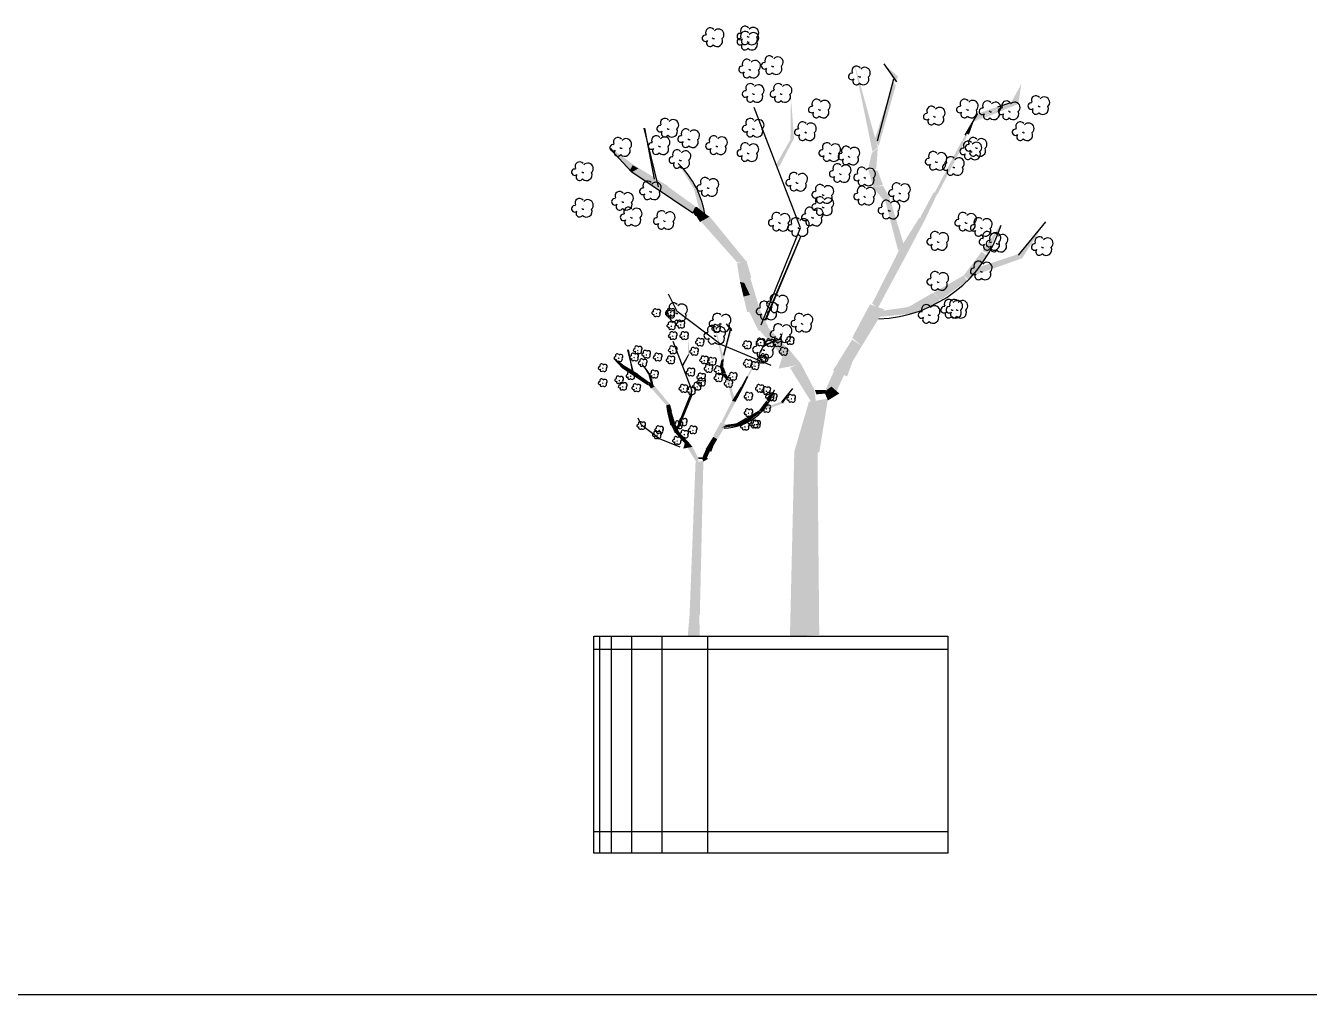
# Model space of a CAD drawing. Header units: millimetres. Extents: x 12377 to 30673, y 89761 to 101952.
# Drawn here: x 23150 to 24415, y 96080 to 97035 of the extents above; entities that cross this region are included whole.
import ezdxf

# ---------------------------------------------------------------- set-up
doc = ezdxf.new("R2010")
doc.units = ezdxf.units.MM
doc.layers.add('www.cad-blocks.net', color=7, linetype='Continuous')

# ---------------------------------------------------------------- blocks, each defined once
blk = doc.blocks.new('A$C254B1D5A')
for p, q in [((307.7, 777.7), (320.2, 760)), ((317.2, 762.7), (301, 701.6)), ((225.6, 616.1), (179.8, 734.7)), ((420.2, 735.5), (432.8, 739.8)), ((387.9, 707.5), (400.5, 729)), ((85.8, 656.5), (71.4, 714.4)), ((72, 714.5), (81.5, 664.2)), ((59.3, 671), (37.6, 694.2)), ((119.5, 630.5), (59.3, 671)), ((466.9, 622.1), (440.2, 589.2)), ((187, 520.6), (225.6, 616.1)), ((191.6, 525.2), (225.9, 607.5)), ((191.6, 526.9), (224.2, 604.1)), ((104.1, 533.8), (95.5, 550.9)), ((147, 501.2), (104.1, 533.8)), ((152.5, 521.7), (157.6, 514.5)), ((156.4, 515.6), (149.7, 490.5)), ((198.6, 504.4), (203.8, 506.2)), ((61.5, 472.1), (55.6, 495.8)), ((55.8, 495.8), (59.7, 475.2)), ((118.8, 455.5), (100, 504.1)), ((196.7, 480.6), (147, 501.2)), ((185.4, 492.9), (190.5, 501.8)), ((50.6, 478), (41.7, 487.5)), ((75.3, 461.4), (50.6, 478)), ((103, 416.3), (118.8, 455.5)), ((217.8, 457.9), (206.8, 444.4)), ((104.9, 418.2), (118.9, 451.9)), ((104.9, 418.9), (118.2, 450.5)), ((69, 421.7), (65.5, 428.7)), ((86.6, 408.3), (69, 421.7)), ((107, 399.9), (86.6, 408.3)), ((22, 213.7), (370.8, 213.7)), ((22, 0), (22, 213.7)), ((27.8, 0), (27.8, 213.7)), ((39.5, 0), (39.5, 213.7)), ((59.4, 0), (59.4, 213.7)), ((89.4, 0), (89.4, 213.7)), ((134.3, 0), (134.3, 213.7)), ((370.8, 213.7), (370.8, 0)), ((22, 201.1), (370.8, 201.1)), ((370.8, 21.1), (22, 21.1)), ((370.8, 0), (22, 0))]:
    blk.add_line(p, q)
for centre, radius, start, end in [((136.6, 808.7), 4.52, 40.162, 204.7365), ((144.8, 806.7), 5.35, 311.2591, 138.7893), ((171, 810.4), 4.52, 40.162, 204.7365), ((171, 805.3), 4.52, 40.162, 204.7365), ((179.1, 808.4), 5.35, 311.2591, 138.7893), ((131.9, 803), 3.16, 77.4632, 310.6321), ((136.5, 798.4), 3.44, 138.7806, 327.5261), ((140.1, 804.1), 1.54, 206.6039, 296.5553), ((143.4, 800.3), 5.49, 223.4114, 25.9336), ((166.2, 804.7), 3.16, 77.4632, 310.6321), ((166.2, 799.6), 3.16, 77.4632, 310.6321), ((170.8, 800.1), 3.44, 138.7806, 327.5261), ((170.8, 794.9), 3.44, 138.7806, 327.5261), ((174.4, 805.8), 1.54, 206.6039, 296.5553), ((174.4, 800.6), 1.54, 206.6039, 296.5553), ((177.7, 802), 5.49, 223.4114, 25.9336), ((177.7, 796.9), 5.49, 223.4114, 25.9336), ((179.1, 803.3), 5.35, 311.2591, 138.7893), ((195, 781.2), 4.52, 40.162, 204.7365), ((203.2, 779.3), 5.35, 311.2591, 138.7893), ((167.9, 772.2), 3.16, 77.4632, 310.6321), ((172.7, 777.8), 4.52, 40.162, 204.7365), ((176.1, 773.2), 1.54, 206.6039, 296.5553), ((179.4, 769.4), 5.49, 223.4114, 25.9336), ((180.9, 775.8), 5.35, 311.2591, 138.7893), ((190.1, 775.8), 3.16, 77.4632, 310.6321), ((194.9, 770.9), 3.44, 138.7806, 327.5261), ((198.5, 776.6), 1.54, 206.6039, 296.5553), ((201.8, 772.8), 5.49, 223.4114, 25.9336), ((280.8, 771), 4.52, 40.162, 204.7365), ((289, 769), 5.35, 311.2591, 138.7893), ((172.6, 767.5), 3.44, 138.7806, 327.5261), ((276, 765.3), 3.16, 77.4632, 310.6321), ((280.7, 760.6), 3.44, 138.7806, 327.5261), ((284.3, 766.3), 1.54, 206.6039, 296.5553), ((287.6, 762.6), 5.49, 223.4114, 25.9336), ((171.3, 748.1), 3.16, 77.4632, 310.6321), ((176.1, 753.8), 4.52, 40.162, 204.7365), ((179.6, 749.2), 1.54, 206.6039, 296.5553), ((182.9, 745.4), 5.49, 223.4114, 25.9336), ((184.3, 751.8), 5.35, 311.2591, 138.7893), ((198.8, 748.1), 3.16, 77.4632, 310.6321), ((203.6, 753.8), 4.52, 40.162, 204.7365), ((207, 749.2), 1.54, 206.6039, 296.5553), ((210.3, 745.4), 5.49, 223.4114, 25.9336), ((211.8, 751.8), 5.35, 311.2591, 138.7893), ((176, 743.5), 3.44, 138.7806, 327.5261), ((203.5, 743.5), 3.44, 138.7806, 327.5261), ((236.6, 732.7), 3.16, 77.4632, 310.6321), ((241.4, 738.4), 4.52, 40.162, 204.7365), ((249.5, 736.4), 5.35, 311.2591, 138.7893), ((354.6, 731.5), 4.52, 40.162, 204.7365), ((362.8, 729.5), 5.35, 311.2591, 138.7893), ((382.5, 732.7), 3.16, 77.4632, 310.6321), ((387.3, 738.4), 4.52, 40.162, 204.7365), ((395.4, 736.4), 5.35, 311.2591, 138.7893), ((404.8, 731), 3.16, 77.4632, 310.6321), ((409.6, 736.7), 4.52, 40.162, 204.7365), ((417.7, 734.7), 5.35, 311.2591, 138.7893), ((423.7, 731), 3.16, 77.4632, 310.6321), ((428.5, 736.7), 4.52, 40.162, 204.7365), ((436.6, 734.7), 5.35, 311.2591, 138.7893), ((452.9, 736.1), 3.16, 77.4632, 310.6321), ((457.6, 741.8), 4.52, 40.162, 204.7365), ((457.5, 731.5), 3.44, 138.7806, 327.5261), ((461.1, 737.2), 1.54, 206.6039, 296.5553), ((464.4, 733.4), 5.49, 223.4114, 25.9336), ((465.8, 739.8), 5.35, 311.2591, 138.7893), ((92, 719.5), 4.52, 40.162, 204.7365), ((100.2, 717.5), 5.35, 311.2591, 138.7893), ((176.1, 719.5), 4.52, 40.162, 204.7365), ((184.3, 717.5), 5.35, 311.2591, 138.7893), ((241.2, 728), 3.44, 138.7806, 327.5261), ((244.8, 733.7), 1.54, 206.6039, 296.5553), ((248.1, 730), 5.49, 223.4114, 25.9336), ((349.9, 725.8), 3.16, 77.4632, 310.6321), ((354.5, 721.2), 3.44, 138.7806, 327.5261), ((358.1, 726.9), 1.54, 206.6039, 296.5553), ((361.4, 723.1), 5.49, 223.4114, 25.9336), ((387.1, 728), 3.44, 138.7806, 327.5261), ((390.7, 733.7), 1.54, 206.6039, 296.5553), ((394, 730), 5.49, 223.4114, 25.9336), ((409.4, 726.3), 3.44, 138.7806, 327.5261), ((413, 732), 1.54, 206.6039, 296.5553), ((416.3, 728.3), 5.49, 223.4114, 25.9336), ((428.3, 726.3), 3.44, 138.7806, 327.5261), ((431.9, 732), 1.54, 206.6039, 296.5553), ((435.2, 728.3), 5.49, 223.4114, 25.9336), ((87.2, 713.8), 3.16, 77.4632, 310.6321), ((91.9, 709.2), 3.44, 138.7806, 327.5261), ((95.5, 714.9), 1.54, 206.6039, 296.5553), ((98.8, 711.1), 5.49, 223.4114, 25.9336), ((112.6, 709.2), 4.52, 40.162, 204.7365), ((120.8, 707.2), 5.35, 311.2591, 138.7893), ((171.3, 713.8), 3.16, 77.4632, 310.6321), ((176, 709.2), 3.44, 138.7806, 327.5261), ((179.6, 714.9), 1.54, 206.6039, 296.5553), ((182.9, 711.1), 5.49, 223.4114, 25.9336), ((222.8, 710.4), 3.16, 77.4632, 310.6321), ((227.6, 716.1), 4.52, 40.162, 204.7365), ((231.1, 711.4), 1.54, 206.6039, 296.5553), ((234.4, 707.7), 5.49, 223.4114, 25.9336), ((235.8, 714.1), 5.35, 311.2591, 138.7893), ((437.4, 710.4), 3.16, 77.4632, 310.6321), ((442.2, 716.1), 4.52, 40.162, 204.7365), ((445.6, 711.4), 1.54, 206.6039, 296.5553), ((448.9, 707.7), 5.49, 223.4114, 25.9336), ((450.4, 714.1), 5.35, 311.2591, 138.7893), ((40.9, 695), 3.16, 77.4632, 310.6321), ((45.7, 700.6), 4.52, 40.162, 204.7365), ((53.8, 698.7), 5.35, 311.2591, 138.7893), ((78.6, 696.7), 3.16, 77.4632, 310.6321), ((83.4, 702.4), 4.52, 40.162, 204.7365), ((86.9, 697.7), 1.54, 206.6039, 296.5553), ((90.2, 693.9), 5.49, 223.4114, 25.9336), ((91.6, 700.4), 5.35, 311.2591, 138.7893), ((107.8, 703.6), 3.16, 77.4632, 310.6321), ((112.5, 698.9), 3.44, 138.7806, 327.5261), ((116.1, 704.6), 1.54, 206.6039, 296.5553), ((119.4, 700.8), 5.49, 223.4114, 25.9336), ((135.3, 696.7), 3.16, 77.4632, 310.6321), ((140.1, 702.4), 4.52, 40.162, 204.7365), ((143.5, 697.7), 1.54, 206.6039, 296.5553), ((146.8, 693.9), 5.49, 223.4114, 25.9336), ((148.2, 700.4), 5.35, 311.2591, 138.7893), ((171, 695.5), 4.52, 40.162, 204.7365), ((179.1, 693.5), 5.35, 311.2591, 138.7893), ((227.5, 705.7), 3.44, 138.7806, 327.5261), ((251.7, 695.5), 4.52, 40.162, 204.7365), ((259.8, 693.5), 5.35, 311.2591, 138.7893), ((270.5, 692.1), 4.52, 40.162, 204.7365), ((390.7, 697.2), 4.52, 40.162, 204.7365), ((391.1, 695), 3.16, 77.4632, 310.6321), ((395.8, 700.6), 4.52, 40.162, 204.7365), ((398.9, 695.2), 5.35, 311.2591, 138.7893), ((404, 698.7), 5.35, 311.2591, 138.7893), ((442.1, 705.7), 3.44, 138.7806, 327.5261), ((45.5, 690.3), 3.44, 138.7806, 327.5261), ((49.1, 696), 1.54, 206.6039, 296.5553), ((52.4, 692.2), 5.49, 223.4114, 25.9336), ((83.3, 692), 3.44, 138.7806, 327.5261), ((99.2, 683), 3.16, 77.4632, 310.6321), ((104, 688.6), 4.52, 40.162, 204.7365), ((107.5, 684), 1.54, 206.6039, 296.5553), ((112.2, 686.7), 5.35, 311.2591, 138.7893), ((139.9, 692), 3.44, 138.7806, 327.5261), ((166.2, 689.8), 3.16, 77.4632, 310.6321), ((170.8, 685.2), 3.44, 138.7806, 327.5261), ((174.4, 690.9), 1.54, 206.6039, 296.5553), ((177.7, 687.1), 5.49, 223.4114, 25.9336), ((246.9, 689.8), 3.16, 77.4632, 310.6321), ((251.5, 685.2), 3.44, 138.7806, 327.5261), ((255.1, 690.9), 1.54, 206.6039, 296.5553), ((258.4, 687.1), 5.49, 223.4114, 25.9336), ((265.8, 686.4), 3.16, 77.4632, 310.6321), ((270.4, 681.7), 3.44, 138.7806, 327.5261), ((274, 687.4), 1.54, 206.6039, 296.5553), ((277.3, 683.7), 5.49, 223.4114, 25.9336), ((278.7, 690.1), 5.35, 311.2591, 138.7893), ((351.6, 681.3), 3.16, 77.4632, 310.6321), ((356.4, 686.9), 4.52, 40.162, 204.7365), ((364.5, 684.9), 5.35, 311.2591, 138.7893), ((373.5, 681.8), 4.52, 40.162, 204.7365), ((381.7, 679.8), 5.35, 311.2591, 138.7893), ((385.9, 691.5), 3.16, 77.4632, 310.6321), ((390.6, 686.9), 3.44, 138.7806, 327.5261), ((395.7, 690.3), 3.44, 138.7806, 327.5261), ((394.1, 692.6), 1.54, 206.6039, 296.5553), ((397.4, 688.8), 5.49, 223.4114, 25.9336), ((399.3, 696), 1.54, 206.6039, 296.5553), ((402.6, 692.2), 5.49, 223.4114, 25.9336), ((3.1, 671), 3.16, 77.4632, 310.6321), ((7.9, 676.6), 4.52, 40.162, 204.7365), ((11.4, 672), 1.54, 206.6039, 296.5553), ((14.7, 668.2), 5.49, 223.4114, 25.9336), ((16.1, 674.6), 5.35, 311.2591, 138.7893), ((103.9, 678.3), 3.44, 138.7806, 327.5261), ((42.3, 614.9), 90.2, 8.116, 45.8826), ((110.8, 680.2), 5.49, 223.4114, 25.9336), ((219, 666.3), 4.52, 40.162, 204.7365), ((257.2, 669.3), 3.16, 77.4632, 310.6321), ((262, 674.9), 4.52, 40.162, 204.7365), ((270.1, 672.9), 5.35, 311.2591, 138.7893), ((286, 671.5), 4.52, 40.162, 204.7365), ((294.1, 669.5), 5.35, 311.2591, 138.7893), ((356.2, 676.6), 3.44, 138.7806, 327.5261), ((359.8, 682.3), 1.54, 206.6039, 296.5553), ((363.1, 678.5), 5.49, 223.4114, 25.9336), ((368.7, 676.1), 3.16, 77.4632, 310.6321), ((373.4, 671.4), 3.44, 138.7806, 327.5261), ((377, 677.1), 1.54, 206.6039, 296.5553), ((380.3, 673.4), 5.49, 223.4114, 25.9336), ((7.8, 666.3), 3.44, 138.7806, 327.5261), ((74.9, 657.8), 4.52, 40.162, 204.7365), ((83, 655.8), 5.35, 311.2591, 138.7893), ((126.7, 655.5), 3.16, 77.4632, 310.6321), ((131.5, 661.2), 4.52, 40.162, 204.7365), ((139.7, 659.2), 5.35, 311.2591, 138.7893), ((214.3, 660.7), 3.16, 77.4632, 310.6321), ((218.9, 656), 3.44, 138.7806, 327.5261), ((222.5, 661.7), 1.54, 206.6039, 296.5553), ((225.8, 657.9), 5.49, 223.4114, 25.9336), ((227.2, 664.4), 5.35, 311.2591, 138.7893), ((244.8, 654.3), 4.52, 40.162, 204.7365), ((261.8, 664.6), 3.44, 138.7806, 327.5261), ((265.4, 670.3), 1.54, 206.6039, 296.5553), ((268.7, 666.5), 5.49, 223.4114, 25.9336), ((281.2, 665.8), 3.16, 77.4632, 310.6321), ((285.8, 661.2), 3.44, 138.7806, 327.5261), ((289.4, 666.9), 1.54, 206.6039, 296.5553), ((292.7, 663.1), 5.49, 223.4114, 25.9336), ((320.3, 656), 4.52, 40.162, 204.7365), ((328.5, 654.1), 5.35, 311.2591, 138.7893), ((47.4, 647.5), 4.52, 40.162, 204.7365), ((55.6, 645.5), 5.35, 311.2591, 138.7893), ((70.1, 652.1), 3.16, 77.4632, 310.6321), ((74.7, 647.4), 3.44, 138.7806, 327.5261), ((78.3, 653.1), 1.54, 206.6039, 296.5553), ((81.6, 649.4), 5.49, 223.4114, 25.9336), ((131.4, 650.9), 3.44, 138.7806, 327.5261), ((135, 656.6), 1.54, 206.6039, 296.5553), ((138.3, 652.8), 5.49, 223.4114, 25.9336), ((240, 648.7), 3.16, 77.4632, 310.6321), ((244.8, 642.3), 4.52, 40.162, 204.7365), ((244.7, 644), 3.44, 138.7806, 327.5261), ((248.2, 649.7), 1.54, 206.6039, 296.5553), ((251.5, 645.9), 5.49, 223.4114, 25.9336), ((253, 652.3), 5.35, 311.2591, 138.7893), ((253, 640.3), 5.35, 311.2591, 138.7893), ((281.2, 647), 3.16, 77.4632, 310.6321), ((286, 652.6), 4.52, 40.162, 204.7365), ((289.4, 648), 1.54, 206.6039, 296.5553), ((292.7, 644.2), 5.49, 223.4114, 25.9336), ((294.1, 650.6), 5.35, 311.2591, 138.7893), ((315.5, 650.4), 3.16, 77.4632, 310.6321), ((320.2, 645.7), 3.44, 138.7806, 327.5261), ((323.8, 651.4), 1.54, 206.6039, 296.5553), ((327.1, 647.6), 5.49, 223.4114, 25.9336), ((3.1, 634.9), 3.16, 77.4632, 310.6321), ((7.9, 640.6), 4.52, 40.162, 204.7365), ((7.8, 630.3), 3.44, 138.7806, 327.5261), ((11.4, 636), 1.54, 206.6039, 296.5553), ((14.7, 632.2), 5.49, 223.4114, 25.9336), ((16.1, 638.6), 5.35, 311.2591, 138.7893), ((42.6, 641.8), 3.16, 77.4632, 310.6321), ((47.3, 637.1), 3.44, 138.7806, 327.5261), ((50.8, 642.8), 1.54, 206.6039, 296.5553), ((54.1, 639.1), 5.49, 223.4114, 25.9336), ((56, 632), 4.52, 40.162, 204.7365), ((64.1, 630.1), 5.35, 311.2591, 138.7893), ((88.6, 628.6), 4.52, 40.162, 204.7365), ((234.5, 632), 4.52, 40.162, 204.7365), ((240, 636.7), 3.16, 77.4632, 310.6321), ((242.7, 630.1), 5.35, 311.2591, 138.7893), ((244.7, 632), 3.44, 138.7806, 327.5261), ((248.2, 637.7), 1.54, 206.6039, 296.5553), ((251.5, 633.9), 5.49, 223.4114, 25.9336), ((285.8, 642.3), 3.44, 138.7806, 327.5261), ((305.2, 633.2), 3.16, 77.4632, 310.6321), ((310, 638.9), 4.52, 40.162, 204.7365), ((313.5, 634.3), 1.54, 206.6039, 296.5553), ((316.8, 630.5), 5.49, 223.4114, 25.9336), ((318.2, 636.9), 5.35, 311.2591, 138.7893), ((51.2, 626.4), 3.16, 77.4632, 310.6321), ((55.8, 621.7), 3.44, 138.7806, 327.5261), ((59.4, 627.4), 1.54, 206.6039, 296.5553), ((62.7, 623.6), 5.49, 223.4114, 25.9336), ((83.8, 622.9), 3.16, 77.4632, 310.6321), ((88.4, 618.3), 3.44, 138.7806, 327.5261), ((92, 624), 1.54, 206.6039, 296.5553), ((95.3, 620.2), 5.49, 223.4114, 25.9336), ((96.7, 626.6), 5.35, 311.2591, 138.7893), ((197.1, 621.2), 3.16, 77.4632, 310.6321), ((201.9, 626.9), 4.52, 40.162, 204.7365), ((205.3, 622.3), 1.54, 206.6039, 296.5553), ((208.6, 618.5), 5.49, 223.4114, 25.9336), ((210, 624.9), 5.35, 311.2591, 138.7893), ((220.8, 621.7), 4.52, 40.162, 204.7365), ((228.9, 619.8), 5.35, 311.2591, 138.7893), ((229.7, 626.4), 3.16, 77.4632, 310.6321), ((234.4, 621.7), 3.44, 138.7806, 327.5261), ((237.9, 627.4), 1.54, 206.6039, 296.5553), ((241.2, 623.6), 5.49, 223.4114, 25.9336), ((309.9, 628.6), 3.44, 138.7806, 327.5261), ((380.8, 621.2), 3.16, 77.4632, 310.6321), ((385.5, 626.9), 4.52, 40.162, 204.7365), ((389, 622.3), 1.54, 206.6039, 296.5553), ((392.3, 618.5), 5.49, 223.4114, 25.9336), ((393.7, 624.9), 5.35, 311.2591, 138.7893), ((401, 621.7), 4.52, 40.162, 204.7365), ((409.2, 619.8), 5.35, 311.2591, 138.7893), ((201.7, 616.6), 3.44, 138.7806, 327.5261), ((216, 616.1), 3.16, 77.4632, 310.6321), ((220.6, 611.4), 3.44, 138.7806, 327.5261), ((224.2, 617.1), 1.54, 206.6039, 296.5553), ((227.5, 613.3), 5.49, 223.4114, 25.9336), ((298.2, 657), 130.7, 271.9797, 343.066), ((358.1, 608), 4.52, 40.162, 204.7365), ((366.2, 606), 5.35, 311.2591, 138.7893), ((385.4, 616.6), 3.44, 138.7806, 327.5261), ((396.2, 616.1), 3.16, 77.4632, 310.6321), ((400.9, 611.4), 3.44, 138.7806, 327.5261), ((404.4, 617.1), 1.54, 206.6039, 296.5553), ((407.7, 613.3), 5.49, 223.4114, 25.9336), ((409.6, 608), 4.52, 40.162, 204.7365), ((416.4, 606.3), 4.52, 40.162, 204.7365), ((417.7, 606), 5.35, 311.2591, 138.7893), ((424.6, 604.3), 5.35, 311.2591, 138.7893), ((461.1, 602.9), 4.52, 40.162, 204.7365), ((353.3, 602.4), 3.16, 77.4632, 310.6321), ((357.9, 597.7), 3.44, 138.7806, 327.5261), ((361.5, 603.4), 1.54, 206.6039, 296.5553), ((364.8, 599.6), 5.49, 223.4114, 25.9336), ((404.8, 602.4), 3.16, 77.4632, 310.6321), ((409.4, 597.7), 3.44, 138.7806, 327.5261), ((411.7, 600.6), 3.16, 77.4632, 310.6321), ((413, 603.4), 1.54, 206.6039, 296.5553), ((416.3, 599.6), 5.49, 223.4114, 25.9336), ((416.3, 596), 3.44, 138.7806, 327.5261), ((419.9, 601.7), 1.54, 206.6039, 296.5553), ((423.2, 597.9), 5.49, 223.4114, 25.9336), ((456.3, 597.2), 3.16, 77.4632, 310.6321), ((460.9, 592.5), 3.44, 138.7806, 327.5261), ((464.5, 598.2), 1.54, 206.6039, 296.5553), ((467.8, 594.5), 5.49, 223.4114, 25.9336), ((469.2, 600.9), 5.35, 311.2591, 138.7893), ((401, 578.9), 4.52, 40.162, 204.7365), ((409.2, 576.9), 5.35, 311.2591, 138.7893), ((358.1, 568.6), 4.52, 40.162, 204.7365), ((366.2, 566.6), 5.35, 311.2591, 138.7893), ((396.2, 573.2), 3.16, 77.4632, 310.6321), ((400.9, 568.5), 3.44, 138.7806, 327.5261), ((404.4, 574.2), 1.54, 206.6039, 296.5553), ((407.7, 570.5), 5.49, 223.4114, 25.9336), ((353.3, 562.9), 3.16, 77.4632, 310.6321), ((357.9, 558.2), 3.44, 138.7806, 327.5261), ((361.5, 563.9), 1.54, 206.6039, 296.5553), ((364.8, 560.2), 5.49, 223.4114, 25.9336), ((189.9, 539.4), 4.52, 40.162, 204.7365), ((200.2, 546.3), 4.52, 40.162, 204.7365), ((208.3, 544.3), 5.35, 311.2591, 138.7893), ((371.8, 541.1), 4.52, 40.162, 204.7365), ((377, 541.1), 4.52, 40.162, 204.7365), ((380, 539.2), 5.35, 311.2591, 138.7893), ((385.1, 539.2), 5.35, 311.2591, 138.7893), ((80.4, 532.1), 1.3, 77.4632, 310.6321), ((82.3, 534.4), 1.85, 40.162, 204.7365), ((83.8, 532.5), 0.63, 206.6039, 296.5553), ((85.1, 531), 2.25, 223.4114, 25.9336), ((85.7, 533.6), 2.19, 311.2591, 138.7893), ((95.8, 532), 3.16, 77.4632, 310.6321), ((94.5, 532.8), 1.3, 77.4632, 310.6321), ((94.5, 530.7), 1.3, 77.4632, 310.6321), ((96.4, 535.1), 1.85, 40.162, 204.7365), ((96.4, 533), 1.85, 40.162, 204.7365), ((96.4, 530.9), 1.41, 138.7806, 327.5261), ((100.6, 537.7), 4.52, 40.162, 204.7365), ((97.8, 533.2), 0.63, 206.6039, 296.5553), ((99.2, 531.7), 2.25, 223.4114, 25.9336), ((99.8, 534.3), 2.19, 311.2591, 138.7893), ((99.8, 532.2), 2.19, 311.2591, 138.7893), ((104.1, 533.1), 1.54, 206.6039, 296.5553), ((107.4, 529.3), 5.49, 223.4114, 25.9336), ((108.8, 535.7), 5.35, 311.2591, 138.7893), ((143.5, 527.4), 4.52, 40.162, 204.7365), ((185.1, 533.8), 3.16, 77.4632, 310.6321), ((189.7, 529.1), 3.44, 138.7806, 327.5261), ((193.3, 534.8), 1.54, 206.6039, 296.5553), ((195.4, 540.6), 3.16, 77.4632, 310.6321), ((196.6, 531), 5.49, 223.4114, 25.9336), ((198, 537.4), 5.35, 311.2591, 138.7893), ((200, 536), 3.44, 138.7806, 327.5261), ((203.6, 541.7), 1.54, 206.6039, 296.5553), ((206.9, 537.9), 5.49, 223.4114, 25.9336), ((224.2, 527.4), 4.52, 40.162, 204.7365), ((344.7, 530.3), 3.16, 77.4632, 310.6321), ((349.5, 536), 4.52, 40.162, 204.7365), ((357.7, 534), 5.35, 311.2591, 138.7893), ((367, 535.5), 3.16, 77.4632, 310.6321), ((371.7, 530.8), 3.44, 138.7806, 327.5261), ((372.2, 535.5), 3.16, 77.4632, 310.6321), ((376.8, 530.8), 3.44, 138.7806, 327.5261), ((375.3, 536.5), 1.54, 206.6039, 296.5553), ((378.6, 532.7), 5.49, 223.4114, 25.9336), ((380.4, 536.5), 1.54, 206.6039, 296.5553), ((383.7, 532.7), 5.49, 223.4114, 25.9336), ((82.3, 530.2), 1.41, 138.7806, 327.5261), ((95.2, 519.5), 1.3, 77.4632, 310.6321), ((96.4, 528.8), 1.41, 138.7806, 327.5261), ((97.1, 521.8), 1.85, 40.162, 204.7365), ((100.5, 527.4), 3.44, 138.7806, 327.5261), ((97.8, 531.1), 0.63, 206.6039, 296.5553), ((99.2, 529.6), 2.25, 223.4114, 25.9336), ((98.5, 519.9), 0.63, 206.6039, 296.5553), ((99.9, 518.3), 2.25, 223.4114, 25.9336), ((100.5, 521), 2.19, 311.2591, 138.7893), ((104.3, 521), 1.3, 77.4632, 310.6321), ((106.3, 523.2), 1.85, 40.162, 204.7365), ((106.2, 518.9), 1.41, 138.7806, 327.5261), ((107.7, 521.3), 0.63, 206.6039, 296.5553), ((109, 519.7), 2.25, 223.4114, 25.9336), ((109.6, 522.4), 2.19, 311.2591, 138.7893), ((138.4, 515.4), 4.52, 40.162, 204.7365), ((138.7, 521.8), 3.16, 77.4632, 310.6321), ((141.5, 519), 1.85, 40.162, 204.7365), ((143.4, 517.1), 3.44, 138.7806, 327.5261), ((146.5, 513.4), 5.35, 311.2591, 138.7893), ((144.8, 518.1), 2.19, 311.2591, 138.7893), ((147, 522.8), 1.54, 206.6039, 296.5553), ((150.3, 519), 5.49, 223.4114, 25.9336), ((151.7, 525.4), 5.35, 311.2591, 138.7893), ((203.6, 517.1), 4.52, 40.162, 204.7365), ((211.8, 515.1), 5.35, 311.2591, 138.7893), ((219.4, 521.8), 3.16, 77.4632, 310.6321), ((224.1, 517.1), 3.44, 138.7806, 327.5261), ((227.6, 522.8), 1.54, 206.6039, 296.5553), ((230.9, 519), 5.49, 223.4114, 25.9336), ((232.4, 525.4), 5.35, 311.2591, 138.7893), ((349.4, 525.7), 3.44, 138.7806, 327.5261), ((352.9, 531.4), 1.54, 206.6039, 296.5553), ((356.3, 527.6), 5.49, 223.4114, 25.9336), ((96.6, 509.6), 1.3, 77.4632, 310.6321), ((97.1, 517.5), 1.41, 138.7806, 327.5261), ((98.5, 511.9), 1.85, 40.162, 204.7365), ((98.5, 507.7), 1.41, 138.7806, 327.5261), ((99.9, 510), 0.63, 206.6039, 296.5553), ((101.3, 508.5), 2.25, 223.4114, 25.9336), ((101.9, 511.1), 2.19, 311.2591, 138.7893), ((107.8, 509.6), 1.3, 77.4632, 310.6321), ((109.8, 511.9), 1.85, 40.162, 204.7365), ((109.7, 507.7), 1.41, 138.7806, 327.5261), ((111.2, 510), 0.63, 206.6039, 296.5553), ((112.6, 508.5), 2.25, 223.4114, 25.9336), ((113.1, 511.1), 2.19, 311.2591, 138.7893), ((125.3, 505.6), 1.85, 40.162, 204.7365), ((128.6, 504.8), 2.19, 311.2591, 138.7893), ((133.6, 509.7), 3.16, 77.4632, 310.6321), ((138.2, 505.1), 3.44, 138.7806, 327.5261), ((139.5, 516.6), 1.3, 77.4632, 310.6321), ((141.4, 514.7), 1.41, 138.7806, 327.5261), ((141.8, 510.8), 1.54, 206.6039, 296.5553), ((145.1, 507), 5.49, 223.4114, 25.9336), ((142.9, 517.1), 0.63, 206.6039, 296.5553), ((144.2, 515.5), 2.25, 223.4114, 25.9336), ((186.4, 501.7), 4.52, 40.162, 204.7365), ((185.1, 505.6), 1.85, 40.162, 204.7365), ((188.4, 504.8), 2.19, 311.2591, 138.7893), ((194.2, 504.9), 1.85, 40.162, 204.7365), ((198.8, 511.5), 3.16, 77.4632, 310.6321), ((197.6, 504.1), 2.19, 311.2591, 138.7893), ((203.5, 506.8), 3.44, 138.7806, 327.5261), ((202, 504.9), 1.85, 40.162, 204.7365), ((205.3, 504.1), 2.19, 311.2591, 138.7893), ((207, 512.5), 1.54, 206.6039, 296.5553), ((210.3, 508.7), 5.49, 223.4114, 25.9336), ((214, 507), 1.85, 40.162, 204.7365), ((217.3, 506.2), 2.19, 311.2591, 138.7893), ((62.1, 495.5), 1.3, 77.4632, 310.6321), ((64, 497.9), 1.85, 40.162, 204.7365), ((64, 493.6), 1.41, 138.7806, 327.5261), ((65.5, 496), 0.63, 206.6039, 296.5553), ((66.8, 494.4), 2.25, 223.4114, 25.9336), ((67.4, 497.1), 2.19, 311.2591, 138.7893), ((72.5, 493.6), 1.85, 40.162, 204.7365), ((75.8, 492.8), 2.19, 311.2591, 138.7893), ((96.6, 495.5), 1.3, 77.4632, 310.6321), ((98.5, 497.9), 1.85, 40.162, 204.7365), ((98.5, 493.6), 1.41, 138.7806, 327.5261), ((99.9, 496), 0.63, 206.6039, 296.5553), ((101.3, 494.4), 2.25, 223.4114, 25.9336), ((101.9, 497.1), 2.19, 311.2591, 138.7893), ((117.7, 494.1), 1.3, 77.4632, 310.6321), ((119.6, 496.5), 1.85, 40.162, 204.7365), ((121.1, 494.6), 0.63, 206.6039, 296.5553), ((122.4, 493), 2.25, 223.4114, 25.9336), ((123, 495.6), 2.19, 311.2591, 138.7893), ((123.3, 503.3), 1.3, 77.4632, 310.6321), ((125.2, 501.4), 1.41, 138.7806, 327.5261), ((126.7, 503.7), 0.63, 206.6039, 296.5553), ((128, 502.2), 2.25, 223.4114, 25.9336), ((169.8, 500.5), 1.3, 77.4632, 310.6321), ((171.7, 502.8), 1.85, 40.162, 204.7365), ((171.7, 498.6), 1.41, 138.7806, 327.5261), ((173.1, 500.9), 0.63, 206.6039, 296.5553), ((174.5, 499.3), 2.25, 223.4114, 25.9336), ((175.1, 502), 2.19, 311.2591, 138.7893), ((181.6, 496), 3.16, 77.4632, 310.6321), ((183.1, 503.3), 1.3, 77.4632, 310.6321), ((186.3, 491.4), 3.44, 138.7806, 327.5261), ((185, 501.4), 1.41, 138.7806, 327.5261), ((186.5, 503.7), 0.63, 206.6039, 296.5553), ((187.9, 502.2), 2.25, 223.4114, 25.9336), ((189.9, 497.1), 1.54, 206.6039, 296.5553), ((193.2, 493.3), 5.49, 223.4114, 25.9336), ((194.6, 499.7), 5.35, 311.2591, 138.7893), ((192.3, 502.6), 1.3, 77.4632, 310.6321), ((194.2, 500.7), 1.41, 138.7806, 327.5261), ((195.7, 503), 0.63, 206.6039, 296.5553), ((197, 501.5), 2.25, 223.4114, 25.9336), ((200, 502.6), 1.3, 77.4632, 310.6321), ((201.9, 500.7), 1.41, 138.7806, 327.5261), ((203.4, 503), 0.63, 206.6039, 296.5553), ((204.8, 501.5), 2.25, 223.4114, 25.9336), ((205.7, 494.1), 1.3, 77.4632, 310.6321), ((207.6, 496.5), 1.85, 40.162, 204.7365), ((209, 494.6), 0.63, 206.6039, 296.5553), ((210.4, 493), 2.25, 223.4114, 25.9336), ((211, 495.6), 2.19, 311.2591, 138.7893), ((212, 504.7), 1.3, 77.4632, 310.6321), ((213.9, 502.8), 1.41, 138.7806, 327.5261), ((215.4, 505.1), 0.63, 206.6039, 296.5553), ((216.7, 503.6), 2.25, 223.4114, 25.9336), ((29.6, 480.3), 1.85, 40.162, 204.7365), ((32.9, 479.5), 2.19, 311.2591, 138.7893), ((43.1, 487.8), 1.3, 77.4632, 310.6321), ((45, 490.1), 1.85, 40.162, 204.7365), ((45, 485.9), 1.41, 138.7806, 327.5261), ((46.5, 488.2), 0.63, 206.6039, 296.5553), ((47.8, 486.7), 2.25, 223.4114, 25.9336), ((48.4, 489.3), 2.19, 311.2591, 138.7893), ((58.6, 488.5), 1.3, 77.4632, 310.6321), ((60.5, 490.8), 1.85, 40.162, 204.7365), ((60.5, 486.6), 1.41, 138.7806, 327.5261), ((61.9, 488.9), 0.63, 206.6039, 296.5553), ((63.3, 487.4), 2.25, 223.4114, 25.9336), ((63.9, 490), 2.19, 311.2591, 138.7893), ((67, 482.9), 1.3, 77.4632, 310.6321), ((69, 485.2), 1.85, 40.162, 204.7365), ((68.9, 481), 1.41, 138.7806, 327.5261), ((70.5, 491.3), 1.3, 77.4632, 310.6321), ((43.7, 455), 37, 8.116, 45.8826), ((70.4, 483.3), 0.63, 206.6039, 296.5553), ((71.7, 481.8), 2.25, 223.4114, 25.9336), ((72.3, 484.4), 2.19, 311.2591, 138.7893), ((72.4, 489.4), 1.41, 138.7806, 327.5261), ((73.9, 491.7), 0.63, 206.6039, 296.5553), ((75.3, 490.2), 2.25, 223.4114, 25.9336), ((81.8, 488.5), 1.3, 77.4632, 310.6321), ((83.8, 490.8), 1.85, 40.162, 204.7365), ((83.7, 486.6), 1.41, 138.7806, 327.5261), ((85.2, 488.9), 0.63, 206.6039, 296.5553), ((86.5, 487.4), 2.25, 223.4114, 25.9336), ((87.1, 490), 2.19, 311.2591, 138.7893), ((94.5, 485.7), 1.3, 77.4632, 310.6321), ((96.4, 488), 1.85, 40.162, 204.7365), ((96.4, 483.8), 1.41, 138.7806, 327.5261), ((97.8, 486.1), 0.63, 206.6039, 296.5553), ((99.2, 484.6), 2.25, 223.4114, 25.9336), ((99.8, 487.2), 2.19, 311.2591, 138.7893), ((119.6, 492.2), 1.41, 138.7806, 327.5261), ((127.5, 485.7), 1.3, 77.4632, 310.6321), ((129.5, 488), 1.85, 40.162, 204.7365), ((129.4, 483.8), 1.41, 138.7806, 327.5261), ((130.9, 486.1), 0.63, 206.6039, 296.5553), ((132.3, 484.6), 2.25, 223.4114, 25.9336), ((132.8, 487.2), 2.19, 311.2591, 138.7893), ((133.7, 479.6), 1.85, 40.162, 204.7365), ((135.3, 484.3), 1.3, 77.4632, 310.6321), ((137.2, 486.6), 1.85, 40.162, 204.7365), ((137.1, 478.8), 2.19, 311.2591, 138.7893), ((137.2, 482.4), 1.41, 138.7806, 327.5261), ((138.7, 484.7), 0.63, 206.6039, 296.5553), ((140, 483.2), 2.25, 223.4114, 25.9336), ((140.6, 485.8), 2.19, 311.2591, 138.7893), ((170.5, 482.2), 1.3, 77.4632, 310.6321), ((172.4, 484.5), 1.85, 40.162, 204.7365), ((172.4, 480.3), 1.41, 138.7806, 327.5261), ((173.8, 482.6), 0.63, 206.6039, 296.5553), ((175.2, 481.1), 2.25, 223.4114, 25.9336), ((175.8, 483.7), 2.19, 311.2591, 138.7893), ((177.5, 480.1), 1.3, 77.4632, 310.6321), ((179.5, 482.4), 1.85, 40.162, 204.7365), ((182.8, 481.6), 2.19, 311.2591, 138.7893), ((184.5, 486.4), 1.3, 77.4632, 310.6321), ((186.5, 488.7), 1.85, 40.162, 204.7365), ((186.4, 484.5), 1.41, 138.7806, 327.5261), ((186.7, 487.8), 1.3, 77.4632, 310.6321), ((188.6, 490.1), 1.85, 40.162, 204.7365), ((188.6, 485.9), 1.41, 138.7806, 327.5261), ((187.9, 486.8), 0.63, 206.6039, 296.5553), ((189.3, 485.3), 2.25, 223.4114, 25.9336), ((189.9, 487.9), 2.19, 311.2591, 138.7893), ((190, 488.2), 0.63, 206.6039, 296.5553), ((191.4, 486.7), 2.25, 223.4114, 25.9336), ((192, 489.3), 2.19, 311.2591, 138.7893), ((207.6, 492.2), 1.41, 138.7806, 327.5261), ((27.6, 478), 1.3, 77.4632, 310.6321), ((29.5, 476.1), 1.41, 138.7806, 327.5261), ((31, 478.4), 0.63, 206.6039, 296.5553), ((32.3, 476.8), 2.25, 223.4114, 25.9336), ((45.7, 468.3), 1.85, 40.162, 204.7365), ((49.1, 467.5), 2.19, 311.2591, 138.7893), ((55, 470.2), 1.3, 77.4632, 310.6321), ((57, 472.6), 1.85, 40.162, 204.7365), ((56.9, 468.3), 1.41, 138.7806, 327.5261), ((58.4, 470.7), 0.63, 206.6039, 296.5553), ((59.8, 469.1), 2.25, 223.4114, 25.9336), ((60.4, 471.7), 2.19, 311.2591, 138.7893), ((78.3, 471.6), 1.3, 77.4632, 310.6321), ((80.2, 474), 1.85, 40.162, 204.7365), ((80.2, 469.7), 1.41, 138.7806, 327.5261), ((81.6, 472.1), 0.63, 206.6039, 296.5553), ((83, 470.5), 2.25, 223.4114, 25.9336), ((83.6, 473.1), 2.19, 311.2591, 138.7893), ((114.2, 473.7), 1.3, 77.4632, 310.6321), ((116.1, 476.1), 1.85, 40.162, 204.7365), ((116.1, 471.8), 1.41, 138.7806, 327.5261), ((117.5, 474.2), 0.63, 206.6039, 296.5553), ((118.9, 472.6), 2.25, 223.4114, 25.9336), ((119.5, 475.3), 2.19, 311.2591, 138.7893), ((124.7, 468.8), 1.3, 77.4632, 310.6321), ((126.7, 471.1), 1.85, 40.162, 204.7365), ((126.7, 466.2), 1.85, 40.162, 204.7365), ((128.1, 469.2), 0.63, 206.6039, 296.5553), ((129.5, 467.7), 2.25, 223.4114, 25.9336), ((130, 470.3), 2.19, 311.2591, 138.7893), ((131.8, 477.3), 1.3, 77.4632, 310.6321), ((133.7, 475.3), 1.41, 138.7806, 327.5261), ((135.1, 477.7), 0.63, 206.6039, 296.5553), ((136.5, 476.1), 2.25, 223.4114, 25.9336), ((141.6, 475.9), 1.3, 77.4632, 310.6321), ((141.6, 468.1), 1.3, 77.4632, 310.6321), ((143.6, 478.2), 1.85, 40.162, 204.7365), ((143.6, 470.4), 1.85, 40.162, 204.7365), ((143.5, 473.9), 1.41, 138.7806, 327.5261), ((145, 476.3), 0.63, 206.6039, 296.5553), ((145, 468.5), 0.63, 206.6039, 296.5553), ((146.3, 474.7), 2.25, 223.4114, 25.9336), ((146.9, 477.4), 2.19, 311.2591, 138.7893), ((146.9, 469.6), 2.19, 311.2591, 138.7893), ((155.7, 469.5), 1.3, 77.4632, 310.6321), ((157.6, 471.8), 1.85, 40.162, 204.7365), ((157.6, 467.6), 1.41, 138.7806, 327.5261), ((159.1, 469.9), 0.63, 206.6039, 296.5553), ((160.4, 468.4), 2.25, 223.4114, 25.9336), ((161, 471), 2.19, 311.2591, 138.7893), ((179.4, 478.2), 1.41, 138.7806, 327.5261), ((180.9, 480.5), 0.63, 206.6039, 296.5553), ((182.2, 478.9), 2.25, 223.4114, 25.9336), ((27.6, 463.2), 1.3, 77.4632, 310.6321), ((29.6, 465.5), 1.85, 40.162, 204.7365), ((29.5, 461.3), 1.41, 138.7806, 327.5261), ((31, 463.6), 0.63, 206.6039, 296.5553), ((32.3, 462.1), 2.25, 223.4114, 25.9336), ((32.9, 464.7), 2.19, 311.2591, 138.7893), ((43.8, 466), 1.3, 77.4632, 310.6321), ((45.7, 464.1), 1.41, 138.7806, 327.5261), ((47.3, 459.7), 1.3, 77.4632, 310.6321), ((47.2, 466.4), 0.63, 206.6039, 296.5553), ((48.5, 464.9), 2.25, 223.4114, 25.9336), ((49.3, 462), 1.85, 40.162, 204.7365), ((49.2, 457.8), 1.41, 138.7806, 327.5261), ((50.7, 460.1), 0.63, 206.6039, 296.5553), ((52, 458.6), 2.25, 223.4114, 25.9336), ((52.6, 461.2), 2.19, 311.2591, 138.7893), ((60.7, 458.3), 1.3, 77.4632, 310.6321), ((62.6, 460.6), 1.85, 40.162, 204.7365), ((62.6, 456.4), 1.41, 138.7806, 327.5261), ((64.1, 458.7), 0.63, 206.6039, 296.5553), ((65.4, 457.2), 2.25, 223.4114, 25.9336), ((66, 459.8), 2.19, 311.2591, 138.7893), ((107.1, 457.6), 1.3, 77.4632, 310.6321), ((109.1, 459.9), 1.85, 40.162, 204.7365), ((109, 455.7), 1.41, 138.7806, 327.5261), ((110.5, 458), 0.63, 206.6039, 296.5553), ((111.9, 456.4), 2.25, 223.4114, 25.9336), ((112.4, 459.1), 2.19, 311.2591, 138.7893), ((114.9, 455.5), 1.3, 77.4632, 310.6321), ((116.8, 457.8), 1.85, 40.162, 204.7365), ((118.2, 455.9), 0.63, 206.6039, 296.5553), ((120.2, 457), 2.19, 311.2591, 138.7893), ((120.5, 459.7), 1.3, 77.4632, 310.6321), ((122.5, 462), 1.85, 40.162, 204.7365), ((122.4, 457.8), 1.41, 138.7806, 327.5261), ((123.9, 460.1), 0.63, 206.6039, 296.5553), ((124.7, 463.9), 1.3, 77.4632, 310.6321), ((125.2, 458.6), 2.25, 223.4114, 25.9336), ((125.8, 461.2), 2.19, 311.2591, 138.7893), ((126.6, 466.9), 1.41, 138.7806, 327.5261), ((126.6, 462), 1.41, 138.7806, 327.5261), ((128.1, 464.3), 0.63, 206.6039, 296.5553), ((129.5, 462.8), 2.25, 223.4114, 25.9336), ((130, 465.4), 2.19, 311.2591, 138.7893), ((143.5, 466.2), 1.41, 138.7806, 327.5261), ((146.3, 467), 2.25, 223.4114, 25.9336), ((151.5, 462.5), 1.3, 77.4632, 310.6321), ((148.6, 472.2), 53.6, 271.9797, 343.066), ((153.4, 464.8), 1.85, 40.162, 204.7365), ((153.4, 460.6), 1.41, 138.7806, 327.5261), ((154.8, 462.9), 0.63, 206.6039, 296.5553), ((156.2, 461.4), 2.25, 223.4114, 25.9336), ((156.8, 464), 2.19, 311.2591, 138.7893), ((182.4, 457.6), 1.3, 77.4632, 310.6321), ((184.4, 459.9), 1.85, 40.162, 204.7365), ((184.3, 455.7), 1.41, 138.7806, 327.5261), ((185.8, 458), 0.63, 206.6039, 296.5553), ((187.2, 456.4), 2.25, 223.4114, 25.9336), ((187.7, 459.1), 2.19, 311.2591, 138.7893), ((188.8, 455.5), 1.3, 77.4632, 310.6321), ((190.7, 457.8), 1.85, 40.162, 204.7365), ((192.1, 455.9), 0.63, 206.6039, 296.5553), ((194.1, 457), 2.19, 311.2591, 138.7893), ((116.8, 453.5), 1.41, 138.7806, 327.5261), ((119.6, 454.3), 2.25, 223.4114, 25.9336), ((171.2, 449.8), 1.3, 77.4632, 310.6321), ((173.1, 452.2), 1.85, 40.162, 204.7365), ((173.1, 447.9), 1.41, 138.7806, 327.5261), ((174.5, 450.3), 0.63, 206.6039, 296.5553), ((175.9, 448.7), 2.25, 223.4114, 25.9336), ((176.5, 451.3), 2.19, 311.2591, 138.7893), ((190.7, 453.5), 1.41, 138.7806, 327.5261), ((192.3, 449.8), 1.3, 77.4632, 310.6321), ((193.5, 454.3), 2.25, 223.4114, 25.9336), ((194.2, 452.2), 1.85, 40.162, 204.7365), ((194.2, 447.9), 1.41, 138.7806, 327.5261), ((195.1, 449.1), 1.3, 77.4632, 310.6321), ((195.7, 450.3), 0.63, 206.6039, 296.5553), ((197.1, 451.5), 1.85, 40.162, 204.7365), ((197, 448.7), 2.25, 223.4114, 25.9336), ((197, 447.2), 1.41, 138.7806, 327.5261), ((197.6, 451.3), 2.19, 311.2591, 138.7893), ((198.5, 449.6), 0.63, 206.6039, 296.5553), ((199.8, 448), 2.25, 223.4114, 25.9336), ((200.4, 450.6), 2.19, 311.2591, 138.7893), ((213.4, 447.7), 1.3, 77.4632, 310.6321), ((215.4, 450), 1.85, 40.162, 204.7365), ((215.3, 445.8), 1.41, 138.7806, 327.5261), ((216.8, 448.2), 0.63, 206.6039, 296.5553), ((218.1, 446.6), 2.25, 223.4114, 25.9336), ((218.7, 449.2), 2.19, 311.2591, 138.7893), ((171.2, 433.7), 1.3, 77.4632, 310.6321), ((173.1, 436), 1.85, 40.162, 204.7365), ((173.1, 431.7), 1.41, 138.7806, 327.5261), ((174.5, 434.1), 0.63, 206.6039, 296.5553), ((175.9, 432.5), 2.25, 223.4114, 25.9336), ((176.5, 435.2), 2.19, 311.2591, 138.7893), ((188.8, 437.9), 1.3, 77.4632, 310.6321), ((190.7, 440.2), 1.85, 40.162, 204.7365), ((190.7, 436), 1.41, 138.7806, 327.5261), ((192.1, 438.3), 0.63, 206.6039, 296.5553), ((193.5, 436.8), 2.25, 223.4114, 25.9336), ((194.1, 439.4), 2.19, 311.2591, 138.7893), ((65.6, 421), 1.3, 77.4632, 310.6321), ((67.6, 423.3), 1.85, 40.162, 204.7365), ((67.5, 419.1), 1.41, 138.7806, 327.5261), ((69, 421.4), 0.63, 206.6039, 296.5553), ((70.3, 419.9), 2.25, 223.4114, 25.9336), ((70.9, 422.5), 2.19, 311.2591, 138.7893), ((83.2, 416.8), 1.3, 77.4632, 310.6321), ((85.2, 419.1), 1.85, 40.162, 204.7365), ((88.5, 418.3), 2.19, 311.2591, 138.7893), ((102.2, 421.7), 1.3, 77.4632, 310.6321), ((104.2, 424), 1.85, 40.162, 204.7365), ((104.1, 419.8), 1.41, 138.7806, 327.5261), ((105.6, 422.1), 0.63, 206.6039, 296.5553), ((106.4, 424.5), 1.3, 77.4632, 310.6321), ((106.9, 420.6), 2.25, 223.4114, 25.9336), ((107.5, 423.2), 2.19, 311.2591, 138.7893), ((108.4, 426.8), 1.85, 40.162, 204.7365), ((108.3, 422.6), 1.41, 138.7806, 327.5261), ((109.8, 424.9), 0.63, 206.6039, 296.5553), ((111.2, 423.4), 2.25, 223.4114, 25.9336), ((111.7, 426), 2.19, 311.2591, 138.7893), ((116.3, 416.8), 1.3, 77.4632, 310.6321), ((118.2, 419.1), 1.85, 40.162, 204.7365), ((121.6, 418.3), 2.19, 311.2591, 138.7893), ((167.7, 420.3), 1.3, 77.4632, 310.6321), ((169.6, 422.6), 1.85, 40.162, 204.7365), ((169.6, 418.4), 1.41, 138.7806, 327.5261), ((171, 420.7), 0.63, 206.6039, 296.5553), ((172.4, 419.2), 2.25, 223.4114, 25.9336), ((173, 421.8), 2.19, 311.2591, 138.7893), ((176.8, 422.4), 1.3, 77.4632, 310.6321), ((178.8, 424.7), 1.85, 40.162, 204.7365), ((178.7, 420.5), 1.41, 138.7806, 327.5261), ((178.9, 422.4), 1.3, 77.4632, 310.6321), ((180.9, 424.7), 1.85, 40.162, 204.7365), ((180.8, 420.5), 1.41, 138.7806, 327.5261), ((180.2, 422.8), 0.63, 206.6039, 296.5553), ((181.5, 421.3), 2.25, 223.4114, 25.9336), ((182.1, 423.9), 2.19, 311.2591, 138.7893), ((182.3, 422.8), 0.63, 206.6039, 296.5553), ((183.6, 421.3), 2.25, 223.4114, 25.9336), ((184.2, 423.9), 2.19, 311.2591, 138.7893), ((81.1, 411.9), 1.3, 77.4632, 310.6321), ((83, 414.2), 1.85, 40.162, 204.7365), ((83, 409.9), 1.41, 138.7806, 327.5261), ((85.1, 414.9), 1.41, 138.7806, 327.5261), ((84.5, 412.3), 0.63, 206.6039, 296.5553), ((85.8, 410.7), 2.25, 223.4114, 25.9336), ((86.4, 413.4), 2.19, 311.2591, 138.7893), ((86.6, 417.2), 0.63, 206.6039, 296.5553), ((87.9, 415.7), 2.25, 223.4114, 25.9336), ((100.8, 406.2), 1.3, 77.4632, 310.6321), ((102.8, 408.6), 1.85, 40.162, 204.7365), ((102.7, 404.3), 1.41, 138.7806, 327.5261), ((104.2, 406.7), 0.63, 206.6039, 296.5553), ((105.5, 405.1), 2.25, 223.4114, 25.9336), ((106.1, 407.7), 2.19, 311.2591, 138.7893), ((107.8, 412.6), 1.3, 77.4632, 310.6321), ((109.8, 414.9), 1.85, 40.162, 204.7365), ((109.7, 410.7), 1.41, 138.7806, 327.5261), ((111.2, 413), 0.63, 206.6039, 296.5553), ((112.6, 411.4), 2.25, 223.4114, 25.9336), ((113.1, 414.1), 2.19, 311.2591, 138.7893), ((118.2, 414.9), 1.41, 138.7806, 327.5261), ((119.7, 417.2), 0.63, 206.6039, 296.5553), ((121, 415.7), 2.25, 223.4114, 25.9336)]:
    blk.add_arc(centre, radius, start, end)
for points in [[(296.6, 691), (301.7, 695.4), (278.2, 780.3)], [(307.7, 777.7), (319.5, 759.1), (321.7, 765.3)], [(298.8, 703.4), (302.5, 696.3), (317.2, 760), (319.5, 756.5)], [(433.8, 740.8), (440.3, 739), (443.3, 758.1)], [(215.7, 703.2), (219.2, 704.4), (216.2, 745.6)], [(401, 728.9), (432.8, 740.2), (396.1, 720.5)], [(440.8, 738.4), (433.8, 740.8), (399.6, 721.7)], [(385.2, 702.7), (387.1, 700.9), (395.6, 721.1)], [(396.1, 720.5), (391.6, 708), (389.1, 709.2)], [(81.2, 665.8), (83.8, 664.8), (75.3, 699.1)], [(201.8, 678.8), (204.3, 675.8), (215.7, 703.2), (219.2, 704.4)], [(358.1, 651.4), (360.7, 649.4), (384.7, 702.1), (387.1, 700.2)], [(49.1, 681.8), (37.9, 694.2), (39.2, 694.8)], [(39.2, 694.4), (58.2, 671.5), (63.6, 676.5)], [(295.9, 690.1), (301.7, 694.6), (292.2, 674.2), (300.3, 674.2)], [(57.5, 672.9), (59.4, 671), (60.1, 677.9), (65.9, 674.7)], [(59.8, 671), (64, 676.5), (91.1, 650), (95.2, 657.3)], [(105, 679.5), (120.6, 654.6), (123, 655.5)], [(292.2, 674.2), (301.7, 672.4), (297.3, 656.5), (306.9, 658.3)], [(91.1, 650), (94.8, 656.9), (118.9, 631.7), (122.3, 637.1)], [(120.6, 654.6), (123.3, 655.2), (125.7, 634.9), (130.2, 631.6)], [(296.6, 656.5), (306.9, 657.4), (308.4, 642.3), (312.8, 647.7)], [(309.1, 642.9), (312.8, 647.7), (321.8, 593.7), (327.6, 599)], [(356.9, 651.1), (360.7, 650.5), (343.4, 626.1), (348, 623.7)], [(122.3, 627.6), (126.9, 634), (119.2, 631.7), (121.9, 636.7)], [(120.2, 632), (123, 637.1), (126.6, 621.9), (135.7, 627)], [(127.9, 621.9), (135, 628.6), (163.1, 582.2), (172.3, 583)], [(342.7, 626.1), (348, 623.7), (321.6, 592.3), (330.1, 589.8)], [(423.6, 620.4), (404.9, 593.5), (410, 591)], [(466.9, 622.1), (443.8, 585.8), (440.2, 589.2)], [(323, 594.5), (330.1, 589.8), (296.2, 541.6), (301.9, 537.3)], [(163.1, 581.3), (172.3, 583.9), (165.3, 567), (177.2, 567)], [(404.2, 592.7), (410, 588.3), (386.4, 569.2), (391.2, 565)], [(394.1, 568.5), (398.4, 576.3), (443.1, 585.8), (439.5, 590.1)], [(165.3, 567), (175.8, 567.8), (173, 533.2), (185.7, 534.8)], [(173, 533.2), (185.7, 534.8), (166, 562.8), (169.5, 548.4)], [(166, 562.8), (169.5, 548.4), (170.2, 561.9), (175.8, 550.1)], [(356.6, 552.1), (363.9, 545.1), (386.4, 569.2), (389.8, 564.2)], [(333.6, 531.3), (362.4, 542.5), (325.6, 536.5), (361.7, 547.7)], [(355.9, 552.1), (363.1, 546), (332.2, 538.2), (333.6, 533)], [(174.4, 534.8), (184.3, 538.2), (184.3, 514.6), (194.1, 518)], [(294.1, 540.8), (308.2, 535.7), (276.5, 507.8), (286, 499.7)], [(308.4, 534.8), (332.9, 538.2), (297.5, 527.8), (332.9, 531.3)], [(147.9, 486.2), (150, 488), (140.4, 522.8)], [(152.5, 521.7), (157.3, 514.1), (158.2, 516.7)], [(185.7, 514.6), (192, 519.7), (207.9, 489.6), (216.6, 493.5)], [(114.7, 491.2), (116.2, 491.7), (115, 508.6)], [(148.8, 491.3), (150.3, 488.4), (156.4, 514.5), (157.3, 513)], [(190.7, 501.7), (203.8, 506.4), (188.7, 498.3)], [(207.1, 505.6), (204.2, 506.6), (190.1, 498.8)], [(204.2, 506.6), (206.8, 505.9), (208.1, 513.7)], [(276.5, 506.1), (286, 499.7), (262.4, 483.3), (271.5, 475.2)], [(184.2, 491), (185, 490.2), (188.5, 498.5)], [(188.7, 498.3), (186.9, 493.2), (185.9, 493.7)], [(207.9, 489.6), (216, 494.3), (204, 477.4), (226.5, 481.6)], [(46.4, 482.4), (41.8, 487.5), (42.4, 487.7)], [(42.4, 487.6), (50.2, 478.2), (52.4, 480.2)], [(49.9, 478.7), (50.7, 478), (51, 480.8), (53.3, 479.5)], [(59.6, 475.9), (60.7, 475.4), (57.2, 489.5)], [(69.4, 481.5), (75.8, 471.2), (76.8, 471.6)], [(109, 481.2), (110.1, 479.9), (114.7, 491.2), (116.2, 491.7)], [(147.6, 485.8), (150, 487.6), (146.1, 479.3), (149.4, 479.3)], [(173.1, 470), (174.2, 469.1), (184, 490.7), (185, 490)], [(225.8, 482.5), (239.2, 457.1), (215.3, 478.2), (242, 435.1)], [(261.7, 481.6), (273, 480.9), (250.5, 457.1), (258.5, 449.2)], [(266.7, 489.2), (276.5, 483.3), (257.5, 475.7), (271.6, 469.8)], [(50.8, 478), (52.5, 480.2), (63.6, 469.4), (65.4, 472.4)], [(63.6, 469.4), (65.2, 472.2), (75, 461.9), (76.5, 464.1)], [(75.8, 471.2), (76.9, 471.5), (77.9, 463.2), (79.7, 461.8)], [(146.1, 479.3), (150, 478.6), (148.2, 472), (152.2, 472.8)], [(147.9, 472), (152.2, 472.4), (152.8, 466.2), (154.6, 468.4)], [(153.1, 466.4), (154.6, 468.4), (158.3, 446.3), (160.6, 448.5)], [(172.6, 469.8), (174.2, 469.6), (167.1, 459.6), (169, 458.6)], [(76.5, 460.2), (78.3, 462.8), (75.2, 461.9), (76.3, 463.9)], [(75.6, 462), (76.8, 464.1), (78.2, 457.8), (82, 459.9)], [(78.8, 457.8), (81.7, 460.6), (93.2, 441.6), (97, 441.9)], [(166.8, 459.6), (169, 458.6), (158.2, 445.7), (161.6, 444.7)], [(200, 457.2), (192.3, 446.2), (194.4, 445.2)], [(217.8, 457.9), (208.3, 443), (206.8, 444.4)], [(239.9, 456.3), (250.5, 456.3), (241.3, 452.1), (251.2, 452.9)], [(249.1, 454.6), (256.1, 459.7), (252.6, 446.1), (263.9, 452.9)], [(158.7, 446.6), (161.6, 444.7), (147.8, 424.9), (150.1, 423.1)], [(192, 445.9), (194.4, 444.1), (184.7, 436.2), (186.7, 434.5)], [(187.9, 435.9), (189.7, 439.1), (208, 443), (206.5, 444.8)], [(233.9, 444.8), (252.7, 447.7), (219.5, 395.7), (244.1, 394.8)], [(93.2, 441.2), (97, 442.3), (94.1, 435.3), (99, 435.3)], [(94.1, 435.3), (98.4, 435.7), (97.3, 421.5), (102.5, 422.2)], [(97.3, 421.5), (102.5, 422.2), (94.4, 433.6), (95.8, 427.7)], [(94.4, 433.6), (95.8, 427.7), (96.1, 433.3), (98.4, 428.4)], [(172.5, 429.2), (175.5, 426.4), (184.7, 436.2), (186.1, 434.2)], [(97.8, 422.2), (101.9, 423.5), (101.9, 413.8), (105.9, 415.2)], [(146.9, 424.6), (152.7, 422.5), (139.7, 411.1), (143.6, 407.8)], [(152.8, 422.1), (162.8, 423.5), (148.3, 419.3), (162.8, 420.7)], [(163.1, 420.7), (174.9, 425.3), (159.8, 422.8), (174.6, 427.4)], [(172.2, 429.2), (175.2, 426.7), (162.5, 423.5), (163.1, 421.4)], [(102.5, 413.8), (105.1, 415.9), (111.6, 403.6), (115.1, 405.2)], [(111.6, 403.6), (114.9, 405.5), (110, 398.6), (119.2, 400.3)], [(139.7, 410.4), (143.6, 407.8), (133.9, 401), (137.6, 397.7)], [(118.9, 400.7), (124.4, 390.3), (114.6, 398.9), (125.5, 381.3)], [(133.6, 400.3), (138.2, 400.1), (129, 390.3), (132.3, 387)], [(135.7, 403.4), (139.7, 401), (131.9, 397.9), (137.7, 395.5)], [(219.5, 395.7), (242.3, 401.2), (215.2, 213.6), (244.1, 215)], [(122.2, 385.3), (129.9, 386.4), (116.3, 235), (126.4, 234.6)], [(124.7, 389.9), (129, 389.9), (125.3, 388.2), (129.3, 388.5)], [(128.4, 389.3), (131.3, 391.3), (129.9, 385.8), (134.5, 388.5)], [(116.3, 235), (125.7, 237.2), (114.5, 213.7), (126.4, 214.2)]]:
    blk.add_solid(points)
blk = doc.blocks.new('FORMAT')
at = {"layer": 'www.cad-blocks.net', "color": 155, "true_color": 0x546d8e}
blk.add_line((13495.8, 96080.2), (30672.7, 96080.2), dxfattribs=at)

msp = doc.modelspace()

# ---------------------------------------------------------------- block references
msp.add_blockref('A$C254B1D5A', (23688.1, 96219.4))
at = {"layer": 'www.cad-blocks.net'}
msp.add_blockref('FORMAT', (0, 0), dxfattribs=at)

doc.saveas('drawing.dxf')
